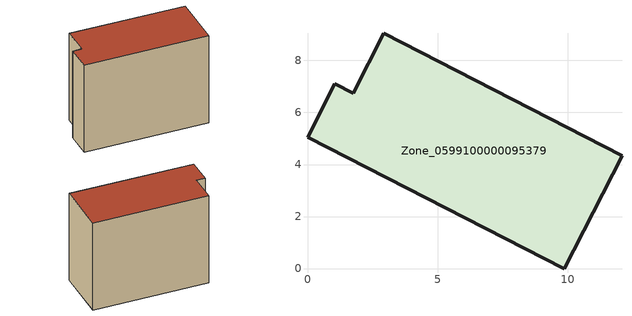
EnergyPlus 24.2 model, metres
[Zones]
Zone_0599100000095379
 floor ground (C_G): 9.87,0 0,5.05 1.05,7.1 1.76,6.74 2.93,9.04 12.09,4.34 z4.03
 wall outside (C_F): 0,5.05 9.87,0 12.09,4.34 2.93,9.04 1.76,6.74 1.05,7.1 0,5.05 z4.03:12.43
 roof outside (C_R): 2.93,9.04 1.76,6.74 1.05,7.1 0,5.05 9.87,0 12.09,4.34 z12.43
[BUILDING]
Pand.0599100000095379: North Axis=0; Terrain=City; Loads Convergence Tolerance Value=0.04; Temperature Convergence Tolerance Value=0.4; Solar Distribution=FullExterior; Maximum Number of Warmup Days=25; Minimum Number of Warmup Days=1
[Site:Location]
Rotterdam.The.Hague.AP_ZH_NLD Design_Conditions: Latitude=51.96; Longitude=4.45; Time Zone=1; Elevation=-4.5
[SITE:GROUNDTEMPERATURE:BUILDINGSURFACE]
18, 18, 18, 18, 18, 18, 18, 18, 18, 18, 18, 18
[MATERIAL] Thermal Absorptance=0.9; Solar Absorptance=0.7; Visible Absorptance=0.7
Name | Roughness | Thickness | Conductivity | Density | Specific Heat
G.TI.1992-2005 | MediumSmooth | 0.15 | 0.06 | 540 | 1210
F.TI.1992-2005 | Rough | 0.3 | 0.12 | 1920 | 840
R.TI.1992-2005 | MediumRough | 0.2 | 0.08 | 1500 | 1000
[CONSTRUCTION]
C_G: G.TI.1992-2005
C_F: F.TI.1992-2005
C_R: R.TI.1992-2005
[ZONE]
Zone_0599100000095379: Type=1; Multiplier=1; Ceiling Height=Autocalculate; Volume=Autocalculate; Floor Area=autocalculate; Part of Total Floor Area=Yes
[ZONEINFILTRATION:DESIGNFLOWRATE]
Infil_Zone_0599100000095379: Zone or ZoneList or Space or SpaceList=Zone_0599100000095379; Schedule=AlwaysOn; Design Flow Rate Calculation Method=Flow/Area; Flow Rate per Floor Area=0.0015; Constant Term Coefficient=1; Temperature Term Coefficient=0; Velocity Term Coefficient=0; Velocity Squared Term Coefficient=0
[HVACTEMPLATE:ZONE:IDEALLOADSAIRSYSTEM]
Zone_0599100000095379: Maximum Heating Supply Air Temperature=50; Minimum Cooling Supply Air Temperature=13; Maximum Heating Supply Air Humidity Ratio=0.0156; Minimum Cooling Supply Air Humidity Ratio=0.0077; Heating Limit=NoLimit; Cooling Limit=NoLimit; Dehumidification Control Type=ConstantSensibleHeatRatio; Cooling Sensible Heat Ratio=0.7; Dehumidification Setpoint=60; Humidification Control Type=None; Humidification Setpoint=30; Outdoor Air Method=None; Outdoor Air Flow Rate per Person=0.00944; Outdoor Air Flow Rate per Zone Floor Area=0; Outdoor Air Flow Rate per Zone=0; Demand Controlled Ventilation Type=None; Outdoor Air Economizer Type=NoEconomizer; Heat Recovery Type=None; Sensible Heat Recovery Effectiveness=0.7; Latent Heat Recovery Effectiveness=0.65
[ZONECONTROL:THERMOSTAT]
ThermostatControl_Zone_0599100000095379: Zone or ZoneList=Zone_0599100000095379; Control Type Schedule=DualSetpointControlType; Control 1=Thermostat_Zone_0599100000095379; Temperature Difference Between Cutout And Setpoint=0
[THERMOSTATSETPOINT:DUALSETPOINT]
Thermostat_Zone_0599100000095379: Heating Setpoint Temperature Schedule=HeatingSetpoint_Zone_0599100000095379; Cooling Setpoint Temperature Schedule=CoolingSetpoint_Zone_0599100000095379
[SCHEDULE:COMPACT]
HeatingSetpoint_Zone_0599100000095379: Through: 12/31, For: AllDays, Until: 24:00, 21
CoolingSetpoint_Zone_0599100000095379: Through: 12/31, For: AllDays, Until: 24:00, 24
DualSetpointControlType: Through: 12/31, For: AllDays, Until: 24:00, 4
AlwaysOn: Through: 12/31, For: AllDays, Until: 24:00, 1
